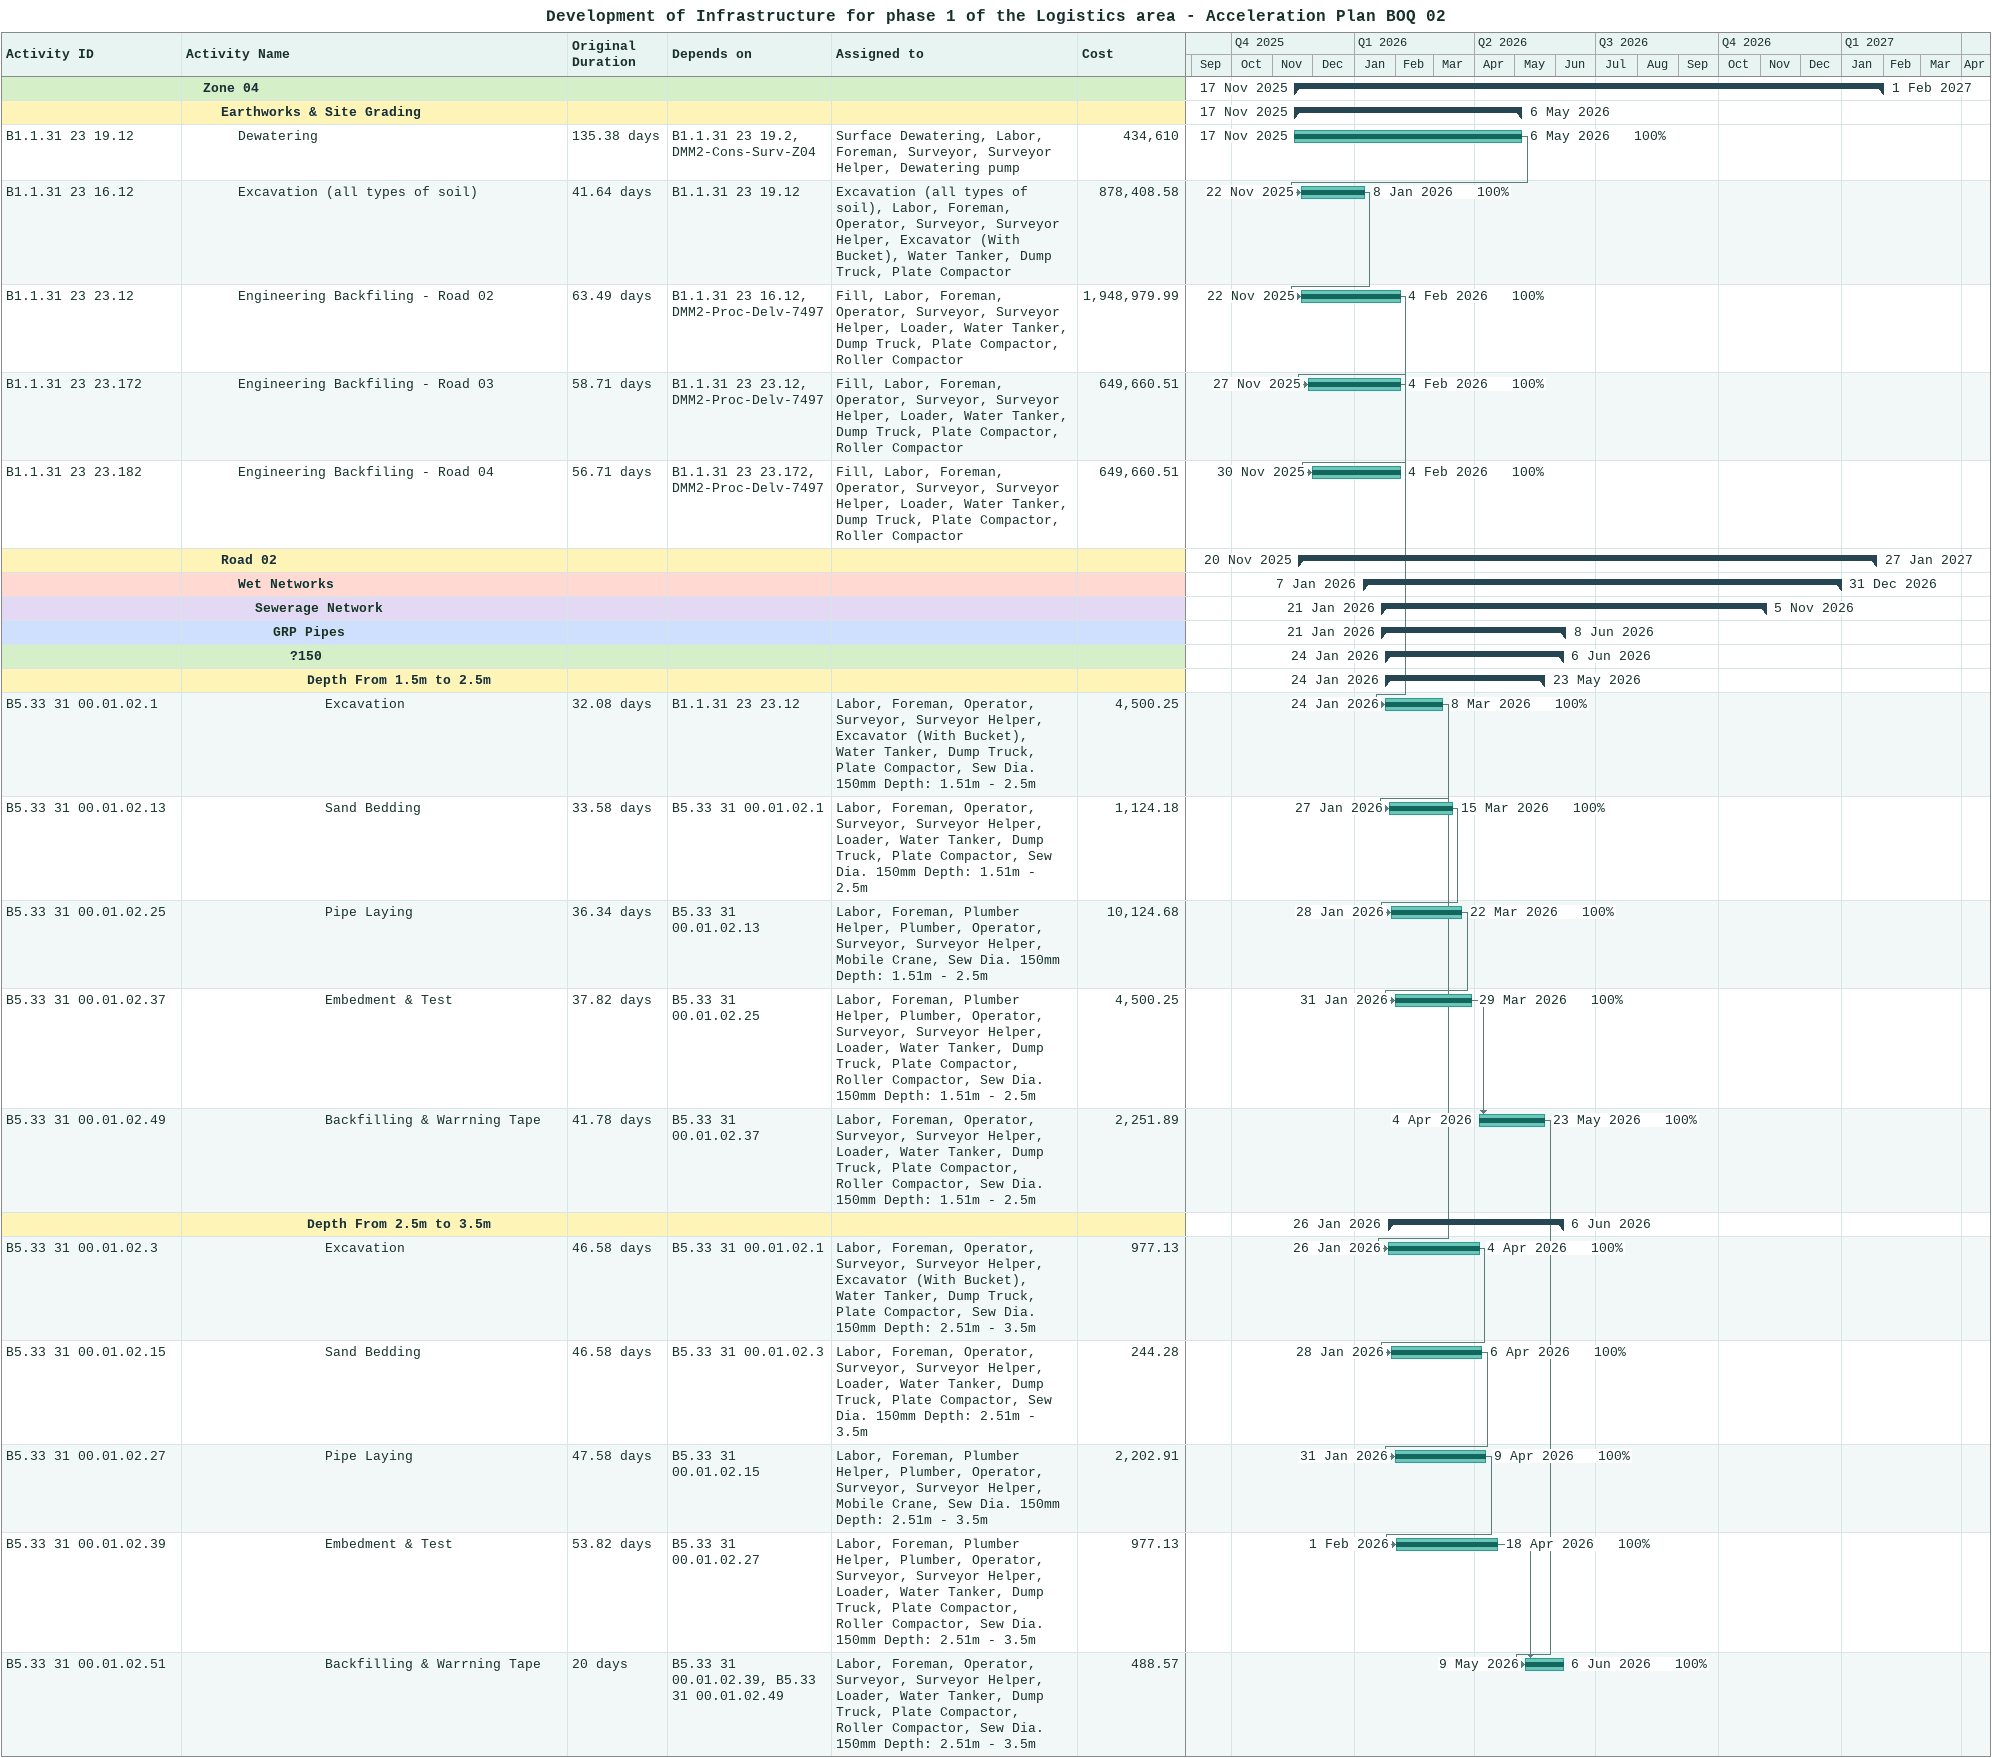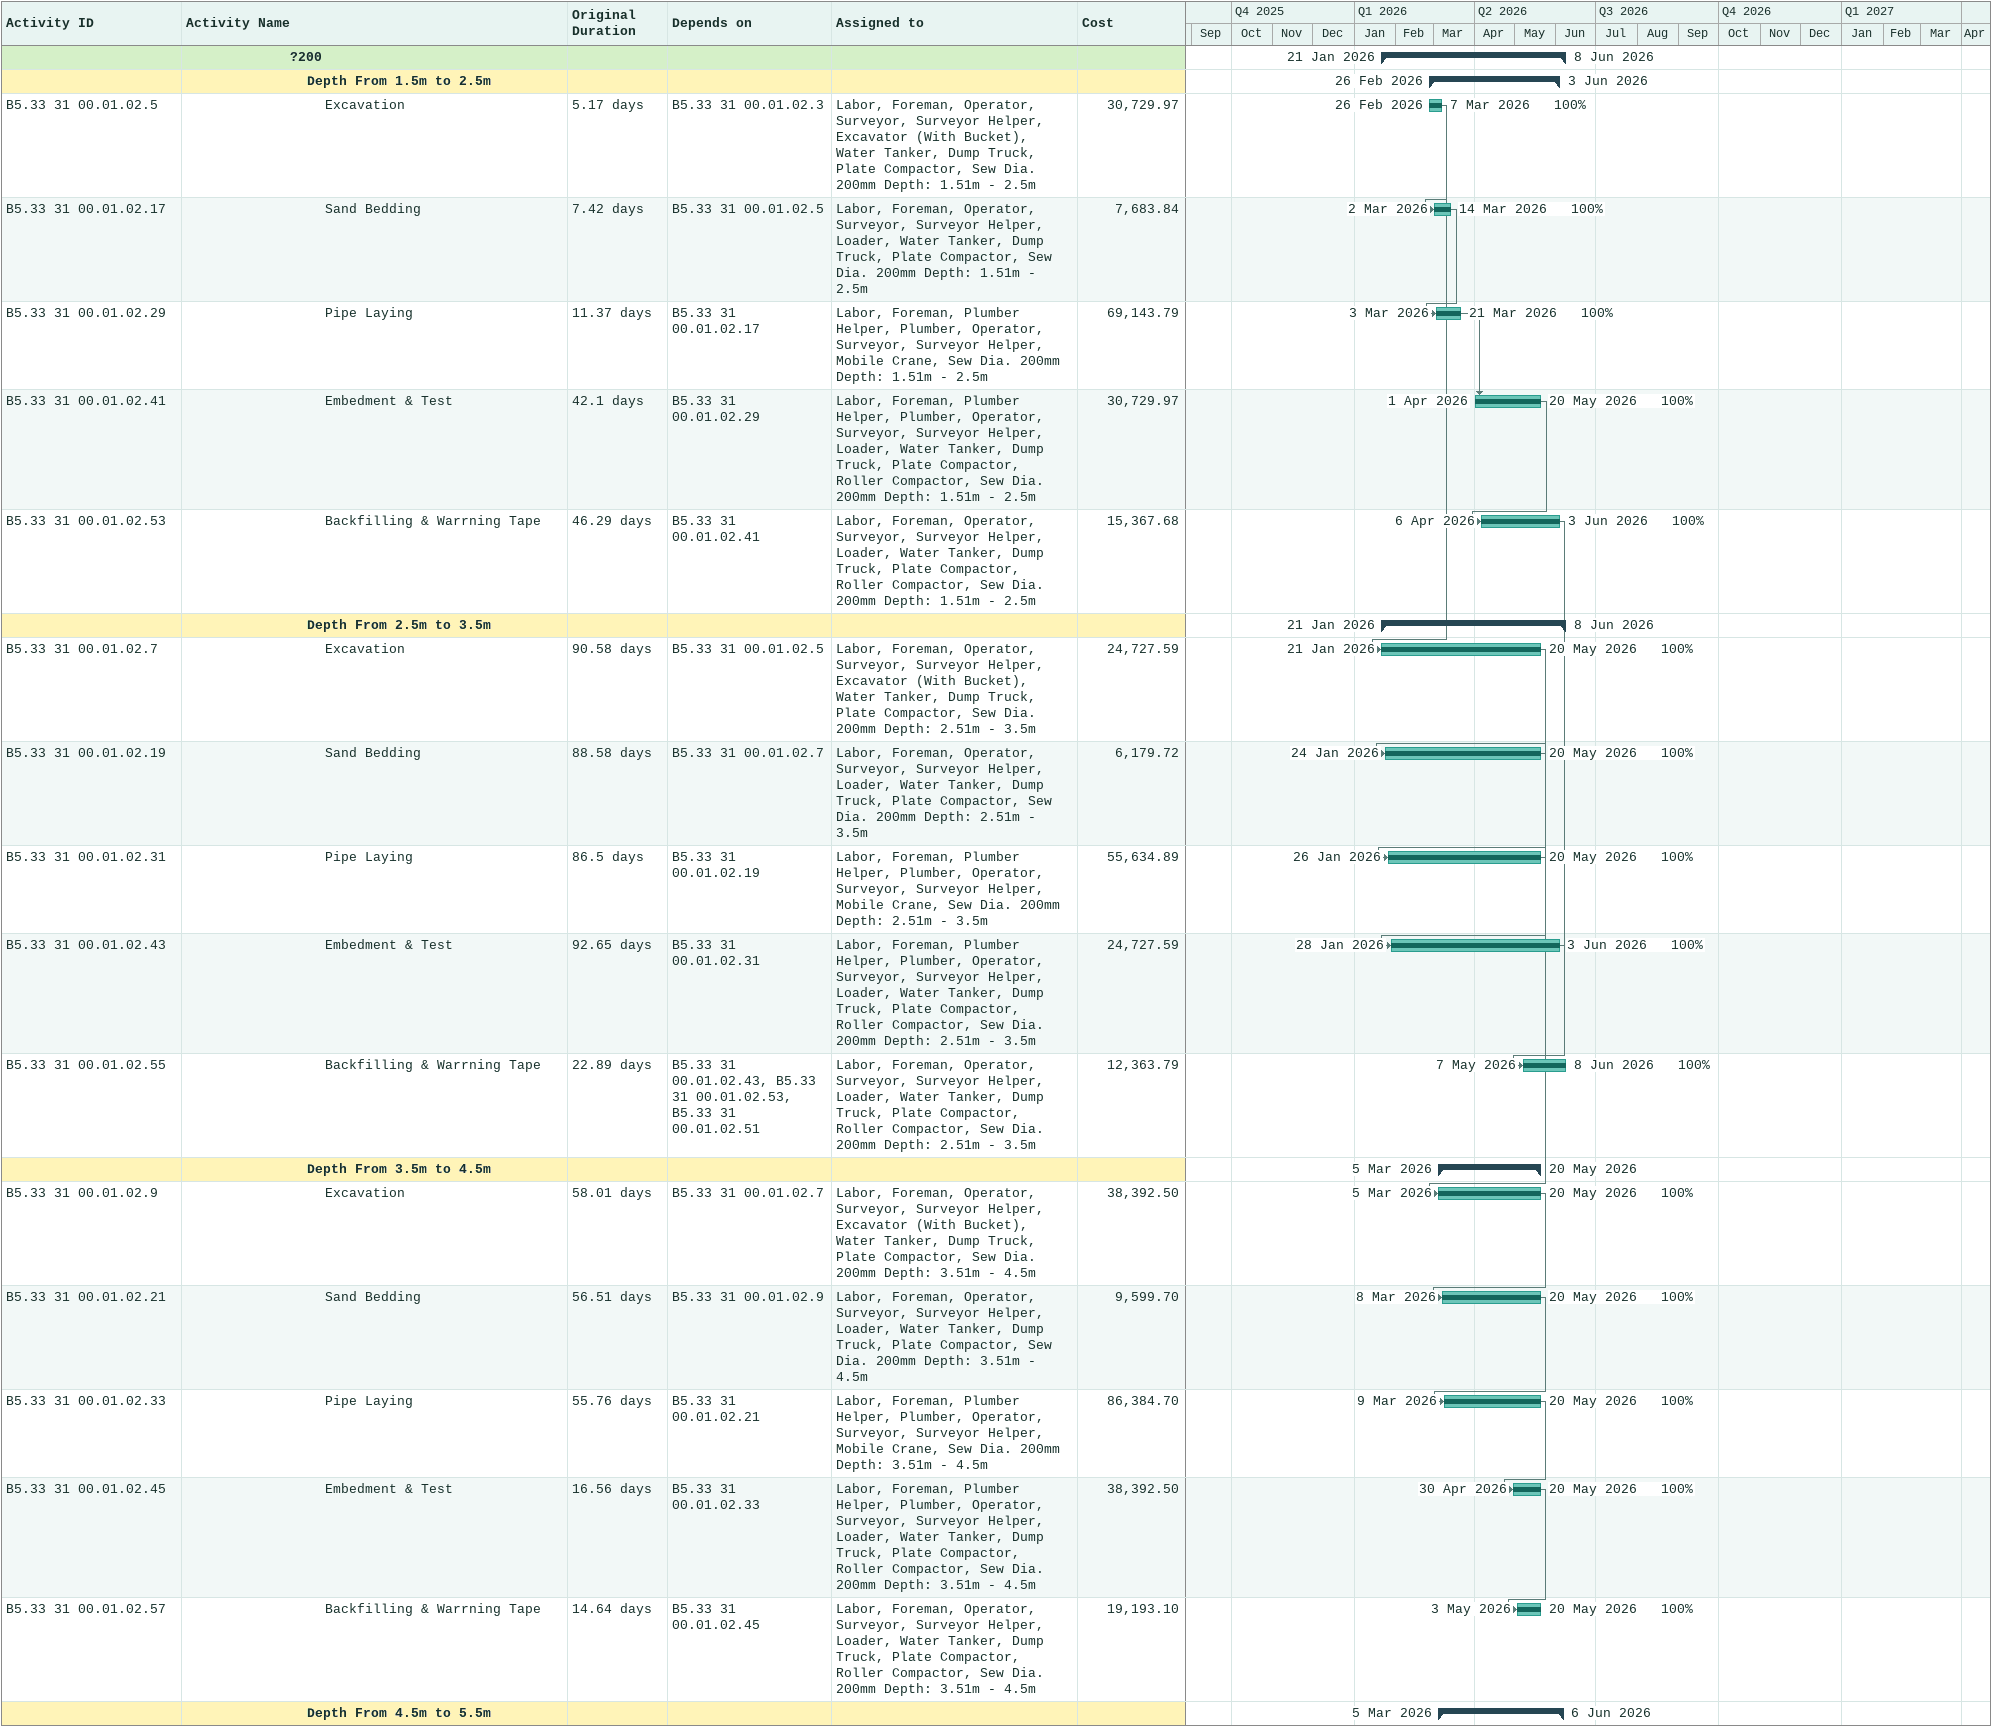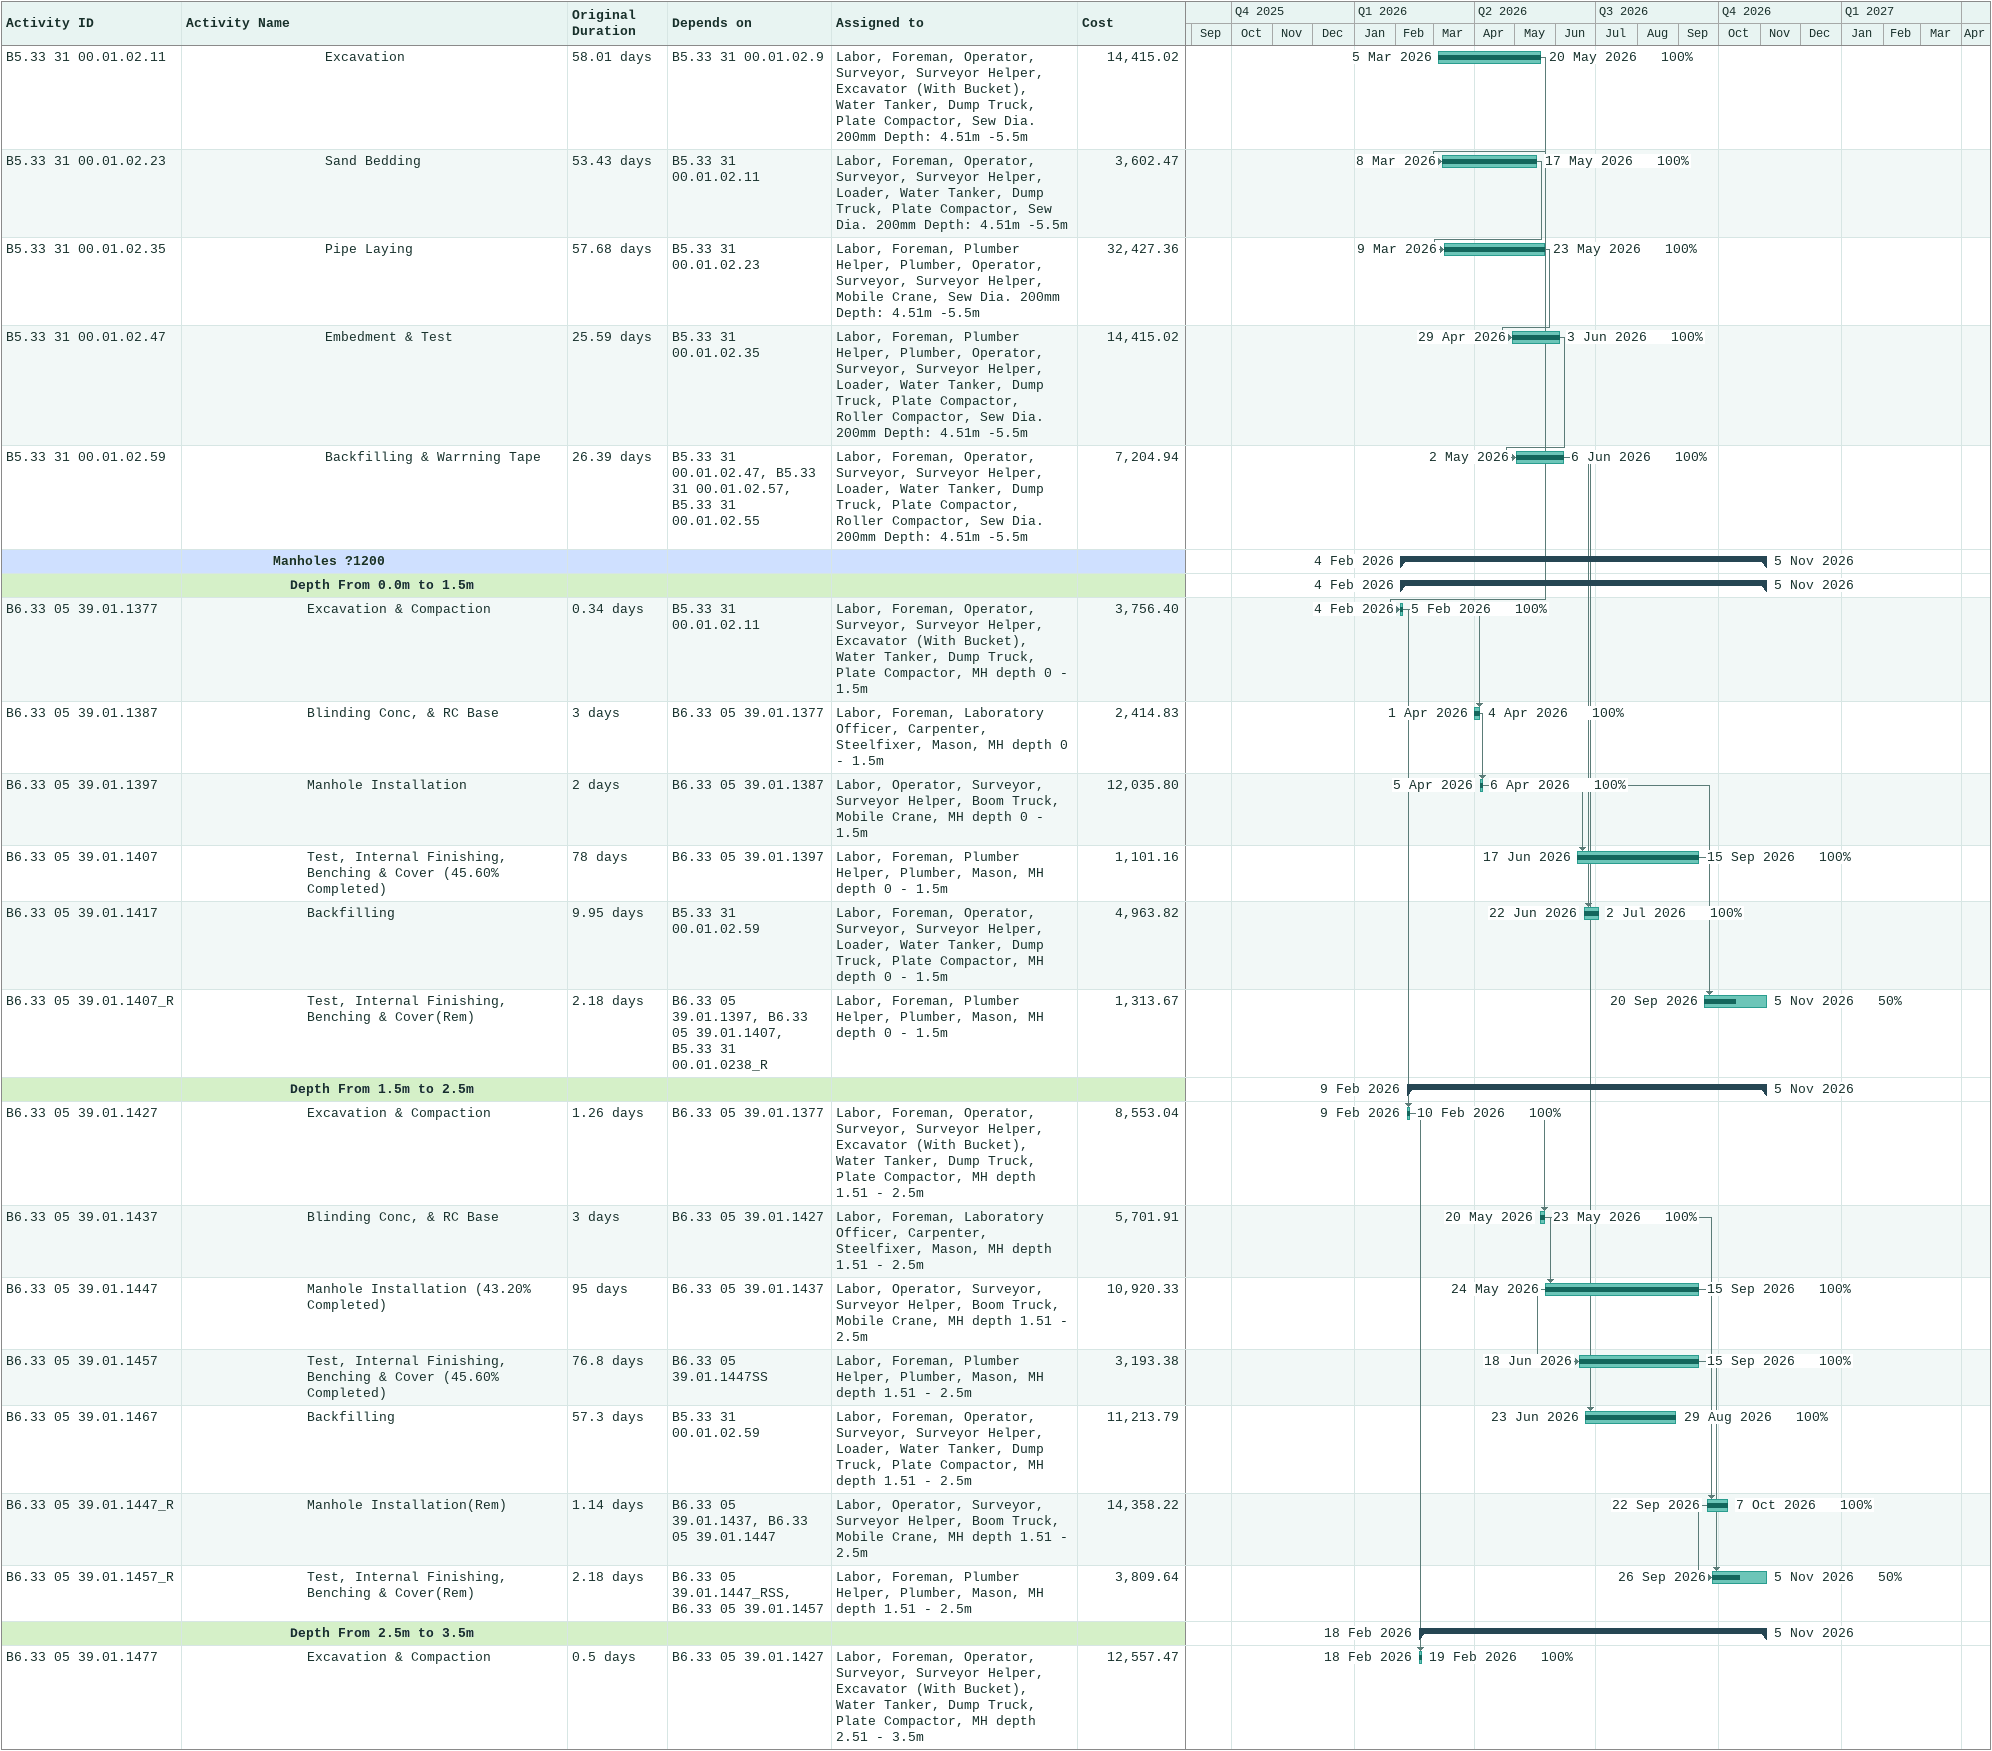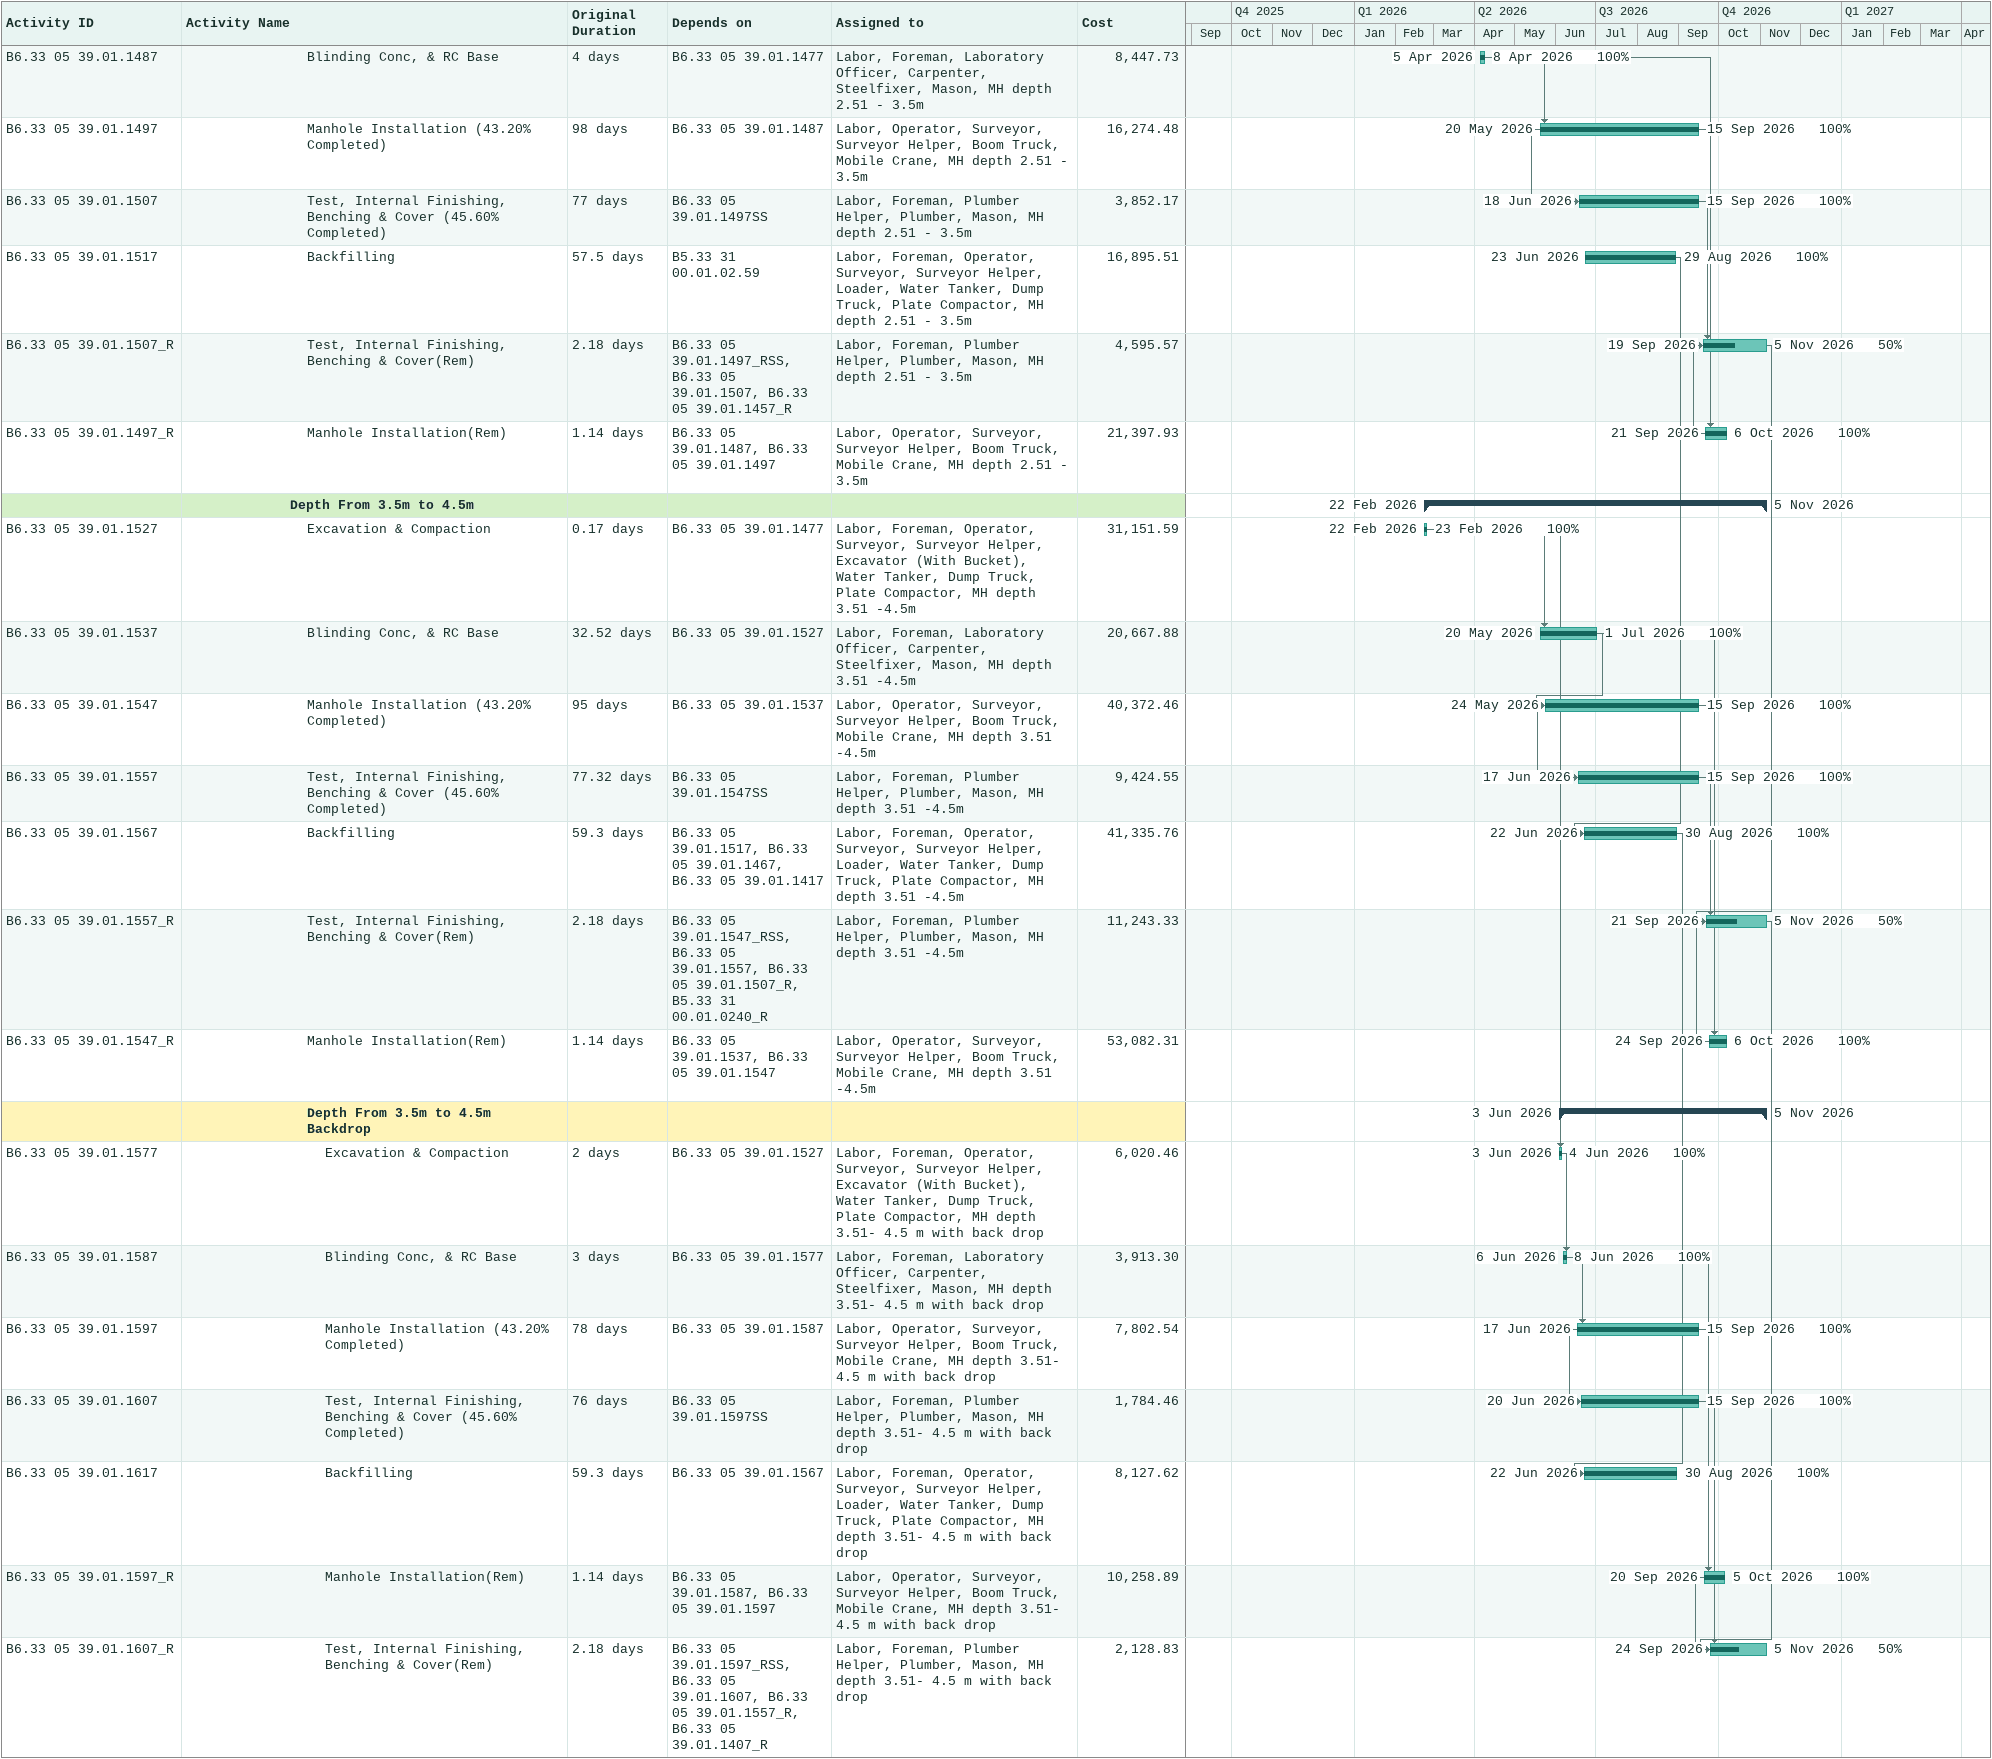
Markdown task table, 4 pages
Development of Infrastructure for phase 1 of the Logistics area - Acceleration Plan BOQ 02

| ID | Level | Task | Original duration | Start | Finish | Predecessors | Resources | % complete | Cost |
|---|---|---|---|---|---|---|---|---|---|
|  | 2 | **Zone 04** |  | 2025-11-17 | 2027-02-01 |  |  |  |  |
|  | 3 | **Earthworks & Site Grading** |  | 2025-11-17 | 2026-05-06 |  |  |  |  |
| B1.1.31 23 19.12 | 4 | Dewatering | 135.38d | 2025-11-17 | 2026-05-06 | B1.1.31 23 19.2, DMM2-Cons-Surv-Z04 | Surface Dewatering, Labor, Foreman, Surveyor, Surveyor Helper, Dewatering pump | 100 | 434610 |
| B1.1.31 23 16.12 | 4 | Excavation (all types of soil) | 41.64d | 2025-11-22 | 2026-01-08 | B1.1.31 23 19.12 | Excavation (all types of soil), Labor, Foreman, Operator, Surveyor, Surveyor Helper, Excavator (With Bucket), Water Tanker, Dump Truck, Plate Compactor | 100 | 878408.58 |
| B1.1.31 23 23.12 | 4 | Engineering Backfiling - Road 02 | 63.49d | 2025-11-22 | 2026-02-04 | B1.1.31 23 16.12, DMM2-Proc-Delv-7497 | Fill, Labor, Foreman, Operator, Surveyor, Surveyor Helper, Loader, Water Tanker, Dump Truck, Plate Compactor, Roller Compactor | 100 | 1948979.99 |
| B1.1.31 23 23.172 | 4 | Engineering Backfiling - Road 03 | 58.71d | 2025-11-27 | 2026-02-04 | B1.1.31 23 23.12, DMM2-Proc-Delv-7497 | Fill, Labor, Foreman, Operator, Surveyor, Surveyor Helper, Loader, Water Tanker, Dump Truck, Plate Compactor, Roller Compactor | 100 | 649660.51 |
| B1.1.31 23 23.182 | 4 | Engineering Backfiling - Road 04 | 56.71d | 2025-11-30 | 2026-02-04 | B1.1.31 23 23.172, DMM2-Proc-Delv-7497 | Fill, Labor, Foreman, Operator, Surveyor, Surveyor Helper, Loader, Water Tanker, Dump Truck, Plate Compactor, Roller Compactor | 100 | 649660.51 |
|  | 3 | **Road 02** |  | 2025-11-20 | 2027-01-27 |  |  |  |  |
|  | 4 | **Wet Networks** |  | 2026-01-07 | 2026-12-31 |  |  |  |  |
|  | 5 | **Sewerage Network** |  | 2026-01-21 | 2026-11-05 |  |  |  |  |
|  | 6 | **GRP Pipes** |  | 2026-01-21 | 2026-06-08 |  |  |  |  |
|  | 7 | **?150** |  | 2026-01-24 | 2026-06-06 |  |  |  |  |
|  | 8 | **Depth From 1.5m to 2.5m** |  | 2026-01-24 | 2026-05-23 |  |  |  |  |
| B5.33 31 00.01.02.1 | 9 | Excavation | 32.08d | 2026-01-24 | 2026-03-08 | B1.1.31 23 23.12 | Labor, Foreman, Operator, Surveyor, Surveyor Helper, Excavator (With Bucket), Water Tanker, Dump Truck, Plate Compactor, Sew Dia. 150mm Depth: 1.51m - 2.5m | 100 | 4500.25 |
| B5.33 31 00.01.02.13 | 9 | Sand Bedding | 33.58d | 2026-01-27 | 2026-03-15 | B5.33 31 00.01.02.1 | Labor, Foreman, Operator, Surveyor, Surveyor Helper, Loader, Water Tanker, Dump Truck, Plate Compactor, Sew Dia. 150mm Depth: 1.51m - 2.5m | 100 | 1124.18 |
| B5.33 31 00.01.02.25 | 9 | Pipe Laying | 36.34d | 2026-01-28 | 2026-03-22 | B5.33 31 00.01.02.13 | Labor, Foreman, Plumber Helper, Plumber, Operator, Surveyor, Surveyor Helper, Mobile Crane, Sew Dia. 150mm Depth: 1.51m - 2.5m | 100 | 10124.68 |
| B5.33 31 00.01.02.37 | 9 | Embedment & Test | 37.82d | 2026-01-31 | 2026-03-29 | B5.33 31 00.01.02.25 | Labor, Foreman, Plumber Helper, Plumber, Operator, Surveyor, Surveyor Helper, Loader, Water Tanker, Dump Truck, Plate Compactor, Roller Compactor, Sew Dia. 150mm Depth: 1.51m - 2.5m | 100 | 4500.25 |
| B5.33 31 00.01.02.49 | 9 | Backfilling & Warrning Tape | 41.78d | 2026-04-04 | 2026-05-23 | B5.33 31 00.01.02.37 | Labor, Foreman, Operator, Surveyor, Surveyor Helper, Loader, Water Tanker, Dump Truck, Plate Compactor, Roller Compactor, Sew Dia. 150mm Depth: 1.51m - 2.5m | 100 | 2251.89 |
|  | 8 | **Depth From 2.5m to 3.5m** |  | 2026-01-26 | 2026-06-06 |  |  |  |  |
| B5.33 31 00.01.02.3 | 9 | Excavation | 46.58d | 2026-01-26 | 2026-04-04 | B5.33 31 00.01.02.1 | Labor, Foreman, Operator, Surveyor, Surveyor Helper, Excavator (With Bucket), Water Tanker, Dump Truck, Plate Compactor, Sew Dia. 150mm Depth: 2.51m - 3.5m | 100 | 977.13 |
| B5.33 31 00.01.02.15 | 9 | Sand Bedding | 46.58d | 2026-01-28 | 2026-04-06 | B5.33 31 00.01.02.3 | Labor, Foreman, Operator, Surveyor, Surveyor Helper, Loader, Water Tanker, Dump Truck, Plate Compactor, Sew Dia. 150mm Depth: 2.51m - 3.5m | 100 | 244.28 |
| B5.33 31 00.01.02.27 | 9 | Pipe Laying | 47.58d | 2026-01-31 | 2026-04-09 | B5.33 31 00.01.02.15 | Labor, Foreman, Plumber Helper, Plumber, Operator, Surveyor, Surveyor Helper, Mobile Crane, Sew Dia. 150mm Depth: 2.51m - 3.5m | 100 | 2202.91 |
| B5.33 31 00.01.02.39 | 9 | Embedment & Test | 53.82d | 2026-02-01 | 2026-04-18 | B5.33 31 00.01.02.27 | Labor, Foreman, Plumber Helper, Plumber, Operator, Surveyor, Surveyor Helper, Loader, Water Tanker, Dump Truck, Plate Compactor, Roller Compactor, Sew Dia. 150mm Depth: 2.51m - 3.5m | 100 | 977.13 |
| B5.33 31 00.01.02.51 | 9 | Backfilling & Warrning Tape | 20d | 2026-05-09 | 2026-06-06 | B5.33 31 00.01.02.39, B5.33 31 00.01.02.49 | Labor, Foreman, Operator, Surveyor, Surveyor Helper, Loader, Water Tanker, Dump Truck, Plate Compactor, Roller Compactor, Sew Dia. 150mm Depth: 2.51m - 3.5m | 100 | 488.57 |
|  | 7 | **?200** |  | 2026-01-21 | 2026-06-08 |  |  |  |  |
|  | 8 | **Depth From 1.5m to 2.5m** |  | 2026-02-26 | 2026-06-03 |  |  |  |  |
| B5.33 31 00.01.02.5 | 9 | Excavation | 5.17d | 2026-02-26 | 2026-03-07 | B5.33 31 00.01.02.3 | Labor, Foreman, Operator, Surveyor, Surveyor Helper, Excavator (With Bucket), Water Tanker, Dump Truck, Plate Compactor, Sew Dia. 200mm Depth: 1.51m - 2.5m | 100 | 30729.97 |
| B5.33 31 00.01.02.17 | 9 | Sand Bedding | 7.42d | 2026-03-02 | 2026-03-14 | B5.33 31 00.01.02.5 | Labor, Foreman, Operator, Surveyor, Surveyor Helper, Loader, Water Tanker, Dump Truck, Plate Compactor, Sew Dia. 200mm Depth: 1.51m - 2.5m | 100 | 7683.84 |
| B5.33 31 00.01.02.29 | 9 | Pipe Laying | 11.37d | 2026-03-03 | 2026-03-21 | B5.33 31 00.01.02.17 | Labor, Foreman, Plumber Helper, Plumber, Operator, Surveyor, Surveyor Helper, Mobile Crane, Sew Dia. 200mm Depth: 1.51m - 2.5m | 100 | 69143.79 |
| B5.33 31 00.01.02.41 | 9 | Embedment & Test | 42.1d | 2026-04-01 | 2026-05-20 | B5.33 31 00.01.02.29 | Labor, Foreman, Plumber Helper, Plumber, Operator, Surveyor, Surveyor Helper, Loader, Water Tanker, Dump Truck, Plate Compactor, Roller Compactor, Sew Dia. 200mm Depth: 1.51m - 2.5m | 100 | 30729.97 |
| B5.33 31 00.01.02.53 | 9 | Backfilling & Warrning Tape | 46.29d | 2026-04-06 | 2026-06-03 | B5.33 31 00.01.02.41 | Labor, Foreman, Operator, Surveyor, Surveyor Helper, Loader, Water Tanker, Dump Truck, Plate Compactor, Roller Compactor, Sew Dia. 200mm Depth: 1.51m - 2.5m | 100 | 15367.68 |
|  | 8 | **Depth From 2.5m to 3.5m** |  | 2026-01-21 | 2026-06-08 |  |  |  |  |
| B5.33 31 00.01.02.7 | 9 | Excavation | 90.58d | 2026-01-21 | 2026-05-20 | B5.33 31 00.01.02.5 | Labor, Foreman, Operator, Surveyor, Surveyor Helper, Excavator (With Bucket), Water Tanker, Dump Truck, Plate Compactor, Sew Dia. 200mm Depth: 2.51m - 3.5m | 100 | 24727.59 |
| B5.33 31 00.01.02.19 | 9 | Sand Bedding | 88.58d | 2026-01-24 | 2026-05-20 | B5.33 31 00.01.02.7 | Labor, Foreman, Operator, Surveyor, Surveyor Helper, Loader, Water Tanker, Dump Truck, Plate Compactor, Sew Dia. 200mm Depth: 2.51m - 3.5m | 100 | 6179.72 |
| B5.33 31 00.01.02.31 | 9 | Pipe Laying | 86.5d | 2026-01-26 | 2026-05-20 | B5.33 31 00.01.02.19 | Labor, Foreman, Plumber Helper, Plumber, Operator, Surveyor, Surveyor Helper, Mobile Crane, Sew Dia. 200mm Depth: 2.51m - 3.5m | 100 | 55634.89 |
| B5.33 31 00.01.02.43 | 9 | Embedment & Test | 92.65d | 2026-01-28 | 2026-06-03 | B5.33 31 00.01.02.31 | Labor, Foreman, Plumber Helper, Plumber, Operator, Surveyor, Surveyor Helper, Loader, Water Tanker, Dump Truck, Plate Compactor, Roller Compactor, Sew Dia. 200mm Depth: 2.51m - 3.5m | 100 | 24727.59 |
| B5.33 31 00.01.02.55 | 9 | Backfilling & Warrning Tape | 22.89d | 2026-05-07 | 2026-06-08 | B5.33 31 00.01.02.43, B5.33 31 00.01.02.53, B5.33 31 00.01.02.51 | Labor, Foreman, Operator, Surveyor, Surveyor Helper, Loader, Water Tanker, Dump Truck, Plate Compactor, Roller Compactor, Sew Dia. 200mm Depth: 2.51m - 3.5m | 100 | 12363.79 |
|  | 8 | **Depth From 3.5m to 4.5m** |  | 2026-03-05 | 2026-05-20 |  |  |  |  |
| B5.33 31 00.01.02.9 | 9 | Excavation | 58.01d | 2026-03-05 | 2026-05-20 | B5.33 31 00.01.02.7 | Labor, Foreman, Operator, Surveyor, Surveyor Helper, Excavator (With Bucket), Water Tanker, Dump Truck, Plate Compactor, Sew Dia. 200mm Depth: 3.51m - 4.5m | 100 | 38392.50 |
| B5.33 31 00.01.02.21 | 9 | Sand Bedding | 56.51d | 2026-03-08 | 2026-05-20 | B5.33 31 00.01.02.9 | Labor, Foreman, Operator, Surveyor, Surveyor Helper, Loader, Water Tanker, Dump Truck, Plate Compactor, Sew Dia. 200mm Depth: 3.51m - 4.5m | 100 | 9599.70 |
| B5.33 31 00.01.02.33 | 9 | Pipe Laying | 55.76d | 2026-03-09 | 2026-05-20 | B5.33 31 00.01.02.21 | Labor, Foreman, Plumber Helper, Plumber, Operator, Surveyor, Surveyor Helper, Mobile Crane, Sew Dia. 200mm Depth: 3.51m - 4.5m | 100 | 86384.70 |
| B5.33 31 00.01.02.45 | 9 | Embedment & Test | 16.56d | 2026-04-30 | 2026-05-20 | B5.33 31 00.01.02.33 | Labor, Foreman, Plumber Helper, Plumber, Operator, Surveyor, Surveyor Helper, Loader, Water Tanker, Dump Truck, Plate Compactor, Roller Compactor, Sew Dia. 200mm Depth: 3.51m - 4.5m | 100 | 38392.50 |
| B5.33 31 00.01.02.57 | 9 | Backfilling & Warrning Tape | 14.64d | 2026-05-03 | 2026-05-20 | B5.33 31 00.01.02.45 | Labor, Foreman, Operator, Surveyor, Surveyor Helper, Loader, Water Tanker, Dump Truck, Plate Compactor, Roller Compactor, Sew Dia. 200mm Depth: 3.51m - 4.5m | 100 | 19193.10 |
|  | 8 | **Depth From 4.5m to 5.5m** |  | 2026-03-05 | 2026-06-06 |  |  |  |  |
| B5.33 31 00.01.02.11 | 9 | Excavation | 58.01d | 2026-03-05 | 2026-05-20 | B5.33 31 00.01.02.9 | Labor, Foreman, Operator, Surveyor, Surveyor Helper, Excavator (With Bucket), Water Tanker, Dump Truck, Plate Compactor, Sew Dia. 200mm Depth: 4.51m -5.5m | 100 | 14415.02 |
| B5.33 31 00.01.02.23 | 9 | Sand Bedding | 53.43d | 2026-03-08 | 2026-05-17 | B5.33 31 00.01.02.11 | Labor, Foreman, Operator, Surveyor, Surveyor Helper, Loader, Water Tanker, Dump Truck, Plate Compactor, Sew Dia. 200mm Depth: 4.51m -5.5m | 100 | 3602.47 |
| B5.33 31 00.01.02.35 | 9 | Pipe Laying | 57.68d | 2026-03-09 | 2026-05-23 | B5.33 31 00.01.02.23 | Labor, Foreman, Plumber Helper, Plumber, Operator, Surveyor, Surveyor Helper, Mobile Crane, Sew Dia. 200mm Depth: 4.51m -5.5m | 100 | 32427.36 |
| B5.33 31 00.01.02.47 | 9 | Embedment & Test | 25.59d | 2026-04-29 | 2026-06-03 | B5.33 31 00.01.02.35 | Labor, Foreman, Plumber Helper, Plumber, Operator, Surveyor, Surveyor Helper, Loader, Water Tanker, Dump Truck, Plate Compactor, Roller Compactor, Sew Dia. 200mm Depth: 4.51m -5.5m | 100 | 14415.02 |
| B5.33 31 00.01.02.59 | 9 | Backfilling & Warrning Tape | 26.39d | 2026-05-02 | 2026-06-06 | B5.33 31 00.01.02.47, B5.33 31 00.01.02.57, B5.33 31 00.01.02.55 | Labor, Foreman, Operator, Surveyor, Surveyor Helper, Loader, Water Tanker, Dump Truck, Plate Compactor, Roller Compactor, Sew Dia. 200mm Depth: 4.51m -5.5m | 100 | 7204.94 |
|  | 6 | **Manholes ?1200** |  | 2026-02-04 | 2026-11-05 |  |  |  |  |
|  | 7 | **Depth From 0.0m to 1.5m** |  | 2026-02-04 | 2026-11-05 |  |  |  |  |
| B6.33 05 39.01.1377 | 8 | Excavation & Compaction | 0.34d | 2026-02-04 | 2026-02-05 | B5.33 31 00.01.02.11 | Labor, Foreman, Operator, Surveyor, Surveyor Helper, Excavator (With Bucket), Water Tanker, Dump Truck, Plate Compactor, MH depth 0 - 1.5m | 100 | 3756.40 |
| B6.33 05 39.01.1387 | 8 | Blinding Conc, & RC Base | 3d | 2026-04-01 | 2026-04-04 | B6.33 05 39.01.1377 | Labor, Foreman, Laboratory Officer, Carpenter, Steelfixer, Mason, MH depth 0 - 1.5m | 100 | 2414.83 |
| B6.33 05 39.01.1397 | 8 | Manhole Installation | 2d | 2026-04-05 | 2026-04-06 | B6.33 05 39.01.1387 | Labor, Operator, Surveyor, Surveyor Helper, Boom Truck, Mobile Crane, MH depth 0 - 1.5m | 100 | 12035.80 |
| B6.33 05 39.01.1407 | 8 | Test, Internal Finishing, Benching & Cover (45.60% Completed) | 78d | 2026-06-17 | 2026-09-15 | B6.33 05 39.01.1397 | Labor, Foreman, Plumber Helper, Plumber, Mason, MH depth 0 - 1.5m | 100 | 1101.16 |
| B6.33 05 39.01.1417 | 8 | Backfilling | 9.95d | 2026-06-22 | 2026-07-02 | B5.33 31 00.01.02.59 | Labor, Foreman, Operator, Surveyor, Surveyor Helper, Loader, Water Tanker, Dump Truck, Plate Compactor, MH depth 0 - 1.5m | 100 | 4963.82 |
| B6.33 05 39.01.1407_R | 8 | Test, Internal Finishing, Benching & Cover(Rem) | 2.18d | 2026-09-20 | 2026-11-05 | B6.33 05 39.01.1397, B6.33 05 39.01.1407, B5.33 31 00.01.0238_R | Labor, Foreman, Plumber Helper, Plumber, Mason, MH depth 0 - 1.5m | 50 | 1313.67 |
|  | 7 | **Depth From 1.5m to 2.5m** |  | 2026-02-09 | 2026-11-05 |  |  |  |  |
| B6.33 05 39.01.1427 | 8 | Excavation & Compaction | 1.26d | 2026-02-09 | 2026-02-10 | B6.33 05 39.01.1377 | Labor, Foreman, Operator, Surveyor, Surveyor Helper, Excavator (With Bucket), Water Tanker, Dump Truck, Plate Compactor, MH depth 1.51 - 2.5m | 100 | 8553.04 |
| B6.33 05 39.01.1437 | 8 | Blinding Conc, & RC Base | 3d | 2026-05-20 | 2026-05-23 | B6.33 05 39.01.1427 | Labor, Foreman, Laboratory Officer, Carpenter, Steelfixer, Mason, MH depth 1.51 - 2.5m | 100 | 5701.91 |
| B6.33 05 39.01.1447 | 8 | Manhole Installation (43.20% Completed) | 95d | 2026-05-24 | 2026-09-15 | B6.33 05 39.01.1437 | Labor, Operator, Surveyor, Surveyor Helper, Boom Truck, Mobile Crane, MH depth 1.51 - 2.5m | 100 | 10920.33 |
| B6.33 05 39.01.1457 | 8 | Test, Internal Finishing, Benching & Cover (45.60% Completed) | 76.8d | 2026-06-18 | 2026-09-15 | B6.33 05 39.01.1447SS | Labor, Foreman, Plumber Helper, Plumber, Mason, MH depth 1.51 - 2.5m | 100 | 3193.38 |
| B6.33 05 39.01.1467 | 8 | Backfilling | 57.3d | 2026-06-23 | 2026-08-29 | B5.33 31 00.01.02.59 | Labor, Foreman, Operator, Surveyor, Surveyor Helper, Loader, Water Tanker, Dump Truck, Plate Compactor, MH depth 1.51 - 2.5m | 100 | 11213.79 |
| B6.33 05 39.01.1447_R | 8 | Manhole Installation(Rem) | 1.14d | 2026-09-22 | 2026-10-07 | B6.33 05 39.01.1437, B6.33 05 39.01.1447 | Labor, Operator, Surveyor, Surveyor Helper, Boom Truck, Mobile Crane, MH depth 1.51 - 2.5m | 100 | 14358.22 |
| B6.33 05 39.01.1457_R | 8 | Test, Internal Finishing, Benching & Cover(Rem) | 2.18d | 2026-09-26 | 2026-11-05 | B6.33 05 39.01.1447_RSS, B6.33 05 39.01.1457 | Labor, Foreman, Plumber Helper, Plumber, Mason, MH depth 1.51 - 2.5m | 50 | 3809.64 |
|  | 7 | **Depth From 2.5m to 3.5m** |  | 2026-02-18 | 2026-11-05 |  |  |  |  |
| B6.33 05 39.01.1477 | 8 | Excavation & Compaction | 0.5d | 2026-02-18 | 2026-02-19 | B6.33 05 39.01.1427 | Labor, Foreman, Operator, Surveyor, Surveyor Helper, Excavator (With Bucket), Water Tanker, Dump Truck, Plate Compactor, MH depth 2.51 - 3.5m | 100 | 12557.47 |
| B6.33 05 39.01.1487 | 8 | Blinding Conc, & RC Base | 4d | 2026-04-05 | 2026-04-08 | B6.33 05 39.01.1477 | Labor, Foreman, Laboratory Officer, Carpenter, Steelfixer, Mason, MH depth 2.51 - 3.5m | 100 | 8447.73 |
| B6.33 05 39.01.1497 | 8 | Manhole Installation (43.20% Completed) | 98d | 2026-05-20 | 2026-09-15 | B6.33 05 39.01.1487 | Labor, Operator, Surveyor, Surveyor Helper, Boom Truck, Mobile Crane, MH depth 2.51 - 3.5m | 100 | 16274.48 |
| B6.33 05 39.01.1507 | 8 | Test, Internal Finishing, Benching & Cover (45.60% Completed) | 77d | 2026-06-18 | 2026-09-15 | B6.33 05 39.01.1497SS | Labor, Foreman, Plumber Helper, Plumber, Mason, MH depth 2.51 - 3.5m | 100 | 3852.17 |
| B6.33 05 39.01.1517 | 8 | Backfilling | 57.5d | 2026-06-23 | 2026-08-29 | B5.33 31 00.01.02.59 | Labor, Foreman, Operator, Surveyor, Surveyor Helper, Loader, Water Tanker, Dump Truck, Plate Compactor, MH depth 2.51 - 3.5m | 100 | 16895.51 |
| B6.33 05 39.01.1507_R | 8 | Test, Internal Finishing, Benching & Cover(Rem) | 2.18d | 2026-09-19 | 2026-11-05 | B6.33 05 39.01.1497_RSS, B6.33 05 39.01.1507, B6.33 05 39.01.1457_R | Labor, Foreman, Plumber Helper, Plumber, Mason, MH depth 2.51 - 3.5m | 50 | 4595.57 |
| B6.33 05 39.01.1497_R | 8 | Manhole Installation(Rem) | 1.14d | 2026-09-21 | 2026-10-06 | B6.33 05 39.01.1487, B6.33 05 39.01.1497 | Labor, Operator, Surveyor, Surveyor Helper, Boom Truck, Mobile Crane, MH depth 2.51 - 3.5m | 100 | 21397.93 |
|  | 7 | **Depth From 3.5m to 4.5m** |  | 2026-02-22 | 2026-11-05 |  |  |  |  |
| B6.33 05 39.01.1527 | 8 | Excavation & Compaction | 0.17d | 2026-02-22 | 2026-02-23 | B6.33 05 39.01.1477 | Labor, Foreman, Operator, Surveyor, Surveyor Helper, Excavator (With Bucket), Water Tanker, Dump Truck, Plate Compactor, MH depth 3.51 -4.5m | 100 | 31151.59 |
| B6.33 05 39.01.1537 | 8 | Blinding Conc, & RC Base | 32.52d | 2026-05-20 | 2026-07-01 | B6.33 05 39.01.1527 | Labor, Foreman, Laboratory Officer, Carpenter, Steelfixer, Mason, MH depth 3.51 -4.5m | 100 | 20667.88 |
| B6.33 05 39.01.1547 | 8 | Manhole Installation (43.20% Completed) | 95d | 2026-05-24 | 2026-09-15 | B6.33 05 39.01.1537 | Labor, Operator, Surveyor, Surveyor Helper, Boom Truck, Mobile Crane, MH depth 3.51 -4.5m | 100 | 40372.46 |
| B6.33 05 39.01.1557 | 8 | Test, Internal Finishing, Benching & Cover (45.60% Completed) | 77.32d | 2026-06-17 | 2026-09-15 | B6.33 05 39.01.1547SS | Labor, Foreman, Plumber Helper, Plumber, Mason, MH depth 3.51 -4.5m | 100 | 9424.55 |
| B6.33 05 39.01.1567 | 8 | Backfilling | 59.3d | 2026-06-22 | 2026-08-30 | B6.33 05 39.01.1517, B6.33 05 39.01.1467, B6.33 05 39.01.1417 | Labor, Foreman, Operator, Surveyor, Surveyor Helper, Loader, Water Tanker, Dump Truck, Plate Compactor, MH depth 3.51 -4.5m | 100 | 41335.76 |
| B6.33 05 39.01.1557_R | 8 | Test, Internal Finishing, Benching & Cover(Rem) | 2.18d | 2026-09-21 | 2026-11-05 | B6.33 05 39.01.1547_RSS, B6.33 05 39.01.1557, B6.33 05 39.01.1507_R, B5.33 31 00.01.0240_R | Labor, Foreman, Plumber Helper, Plumber, Mason, MH depth 3.51 -4.5m | 50 | 11243.33 |
| B6.33 05 39.01.1547_R | 8 | Manhole Installation(Rem) | 1.14d | 2026-09-24 | 2026-10-06 | B6.33 05 39.01.1537, B6.33 05 39.01.1547 | Labor, Operator, Surveyor, Surveyor Helper, Boom Truck, Mobile Crane, MH depth 3.51 -4.5m | 100 | 53082.31 |
|  | 8 | **Depth From 3.5m to 4.5m Backdrop** |  | 2026-06-03 | 2026-11-05 |  |  |  |  |
| B6.33 05 39.01.1577 | 9 | Excavation & Compaction | 2d | 2026-06-03 | 2026-06-04 | B6.33 05 39.01.1527 | Labor, Foreman, Operator, Surveyor, Surveyor Helper, Excavator (With Bucket), Water Tanker, Dump Truck, Plate Compactor, MH depth 3.51- 4.5 m with back drop | 100 | 6020.46 |
| B6.33 05 39.01.1587 | 9 | Blinding Conc, & RC Base | 3d | 2026-06-06 | 2026-06-08 | B6.33 05 39.01.1577 | Labor, Foreman, Laboratory Officer, Carpenter, Steelfixer, Mason, MH depth 3.51- 4.5 m with back drop | 100 | 3913.30 |
| B6.33 05 39.01.1597 | 9 | Manhole Installation (43.20% Completed) | 78d | 2026-06-17 | 2026-09-15 | B6.33 05 39.01.1587 | Labor, Operator, Surveyor, Surveyor Helper, Boom Truck, Mobile Crane, MH depth 3.51- 4.5 m with back drop | 100 | 7802.54 |
| B6.33 05 39.01.1607 | 9 | Test, Internal Finishing, Benching & Cover (45.60% Completed) | 76d | 2026-06-20 | 2026-09-15 | B6.33 05 39.01.1597SS | Labor, Foreman, Plumber Helper, Plumber, Mason, MH depth 3.51- 4.5 m with back drop | 100 | 1784.46 |
| B6.33 05 39.01.1617 | 9 | Backfilling | 59.3d | 2026-06-22 | 2026-08-30 | B6.33 05 39.01.1567 | Labor, Foreman, Operator, Surveyor, Surveyor Helper, Loader, Water Tanker, Dump Truck, Plate Compactor, MH depth 3.51- 4.5 m with back drop | 100 | 8127.62 |
| B6.33 05 39.01.1597_R | 9 | Manhole Installation(Rem) | 1.14d | 2026-09-20 | 2026-10-05 | B6.33 05 39.01.1587, B6.33 05 39.01.1597 | Labor, Operator, Surveyor, Surveyor Helper, Boom Truck, Mobile Crane, MH depth 3.51- 4.5 m with back drop | 100 | 10258.89 |
| B6.33 05 39.01.1607_R | 9 | Test, Internal Finishing, Benching & Cover(Rem) | 2.18d | 2026-09-24 | 2026-11-05 | B6.33 05 39.01.1597_RSS, B6.33 05 39.01.1607, B6.33 05 39.01.1557_R, B6.33 05 39.01.1407_R | Labor, Foreman, Plumber Helper, Plumber, Mason, MH depth 3.51- 4.5 m with back drop | 50 | 2128.83 |
